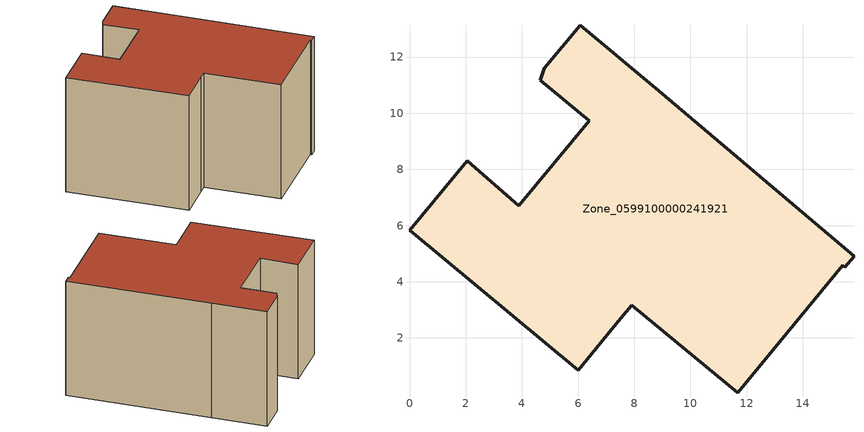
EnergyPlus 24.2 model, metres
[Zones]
Zone_0599100000241921
 floor ground (C_G): 7.52,2.71 6,0.86 0,5.83 2.06,8.31 3.89,6.71 6.39,9.73 4.65,11.17 4.79,11.6 6.07,13.13 8.77,10.88 15.82,4.91 15.5,4.52 15.42,4.59 11.68,0.05 7.91,3.16 z0
 wall outside (C_F): 6,0.86 7.52,2.71 7.91,3.16 11.68,0.05 15.42,4.59 15.5,4.52 15.82,4.91 8.77,10.88 6.07,13.13 4.79,11.6 4.65,11.17 6.39,9.73 3.89,6.71 2.06,8.31 0,5.83 6,0.86 z0:7.83
 roof outside (C_R): 11.68,0.05 15.42,4.59 15.5,4.52 15.82,4.91 8.77,10.88 6.07,13.13 4.79,11.6 4.65,11.17 6.39,9.73 3.89,6.71 2.06,8.31 0,5.83 6,0.86 7.52,2.71 7.91,3.16 z7.83
[BUILDING]
Pand.0599100000241921: North Axis=0; Terrain=City; Loads Convergence Tolerance Value=0.04; Temperature Convergence Tolerance Value=0.4; Solar Distribution=FullExterior; Maximum Number of Warmup Days=25; Minimum Number of Warmup Days=1
[Site:Location]
Rotterdam.The.Hague.AP_ZH_NLD Design_Conditions: Latitude=51.96; Longitude=4.45; Time Zone=1; Elevation=-4.5
[SITE:GROUNDTEMPERATURE:BUILDINGSURFACE]
18, 18, 18, 18, 18, 18, 18, 18, 18, 18, 18, 18
[MATERIAL] Thermal Absorptance=0.9; Solar Absorptance=0.7; Visible Absorptance=0.7
Name | Roughness | Thickness | Conductivity | Density | Specific Heat
G.TC.1946-1964 | MediumSmooth | 0.15 | 1 | 540 | 1210
F.TC.1946-1964 | Rough | 0.3 | 0.857143 | 1920 | 840
R.TC.1946-1964 | MediumRough | 0.2 | 0.235294 | 1500 | 1000
[CONSTRUCTION]
C_G: G.TC.1946-1964
C_F: F.TC.1946-1964
C_R: R.TC.1946-1964
[ZONE]
Zone_0599100000241921: Type=1; Multiplier=1; Ceiling Height=Autocalculate; Volume=Autocalculate; Floor Area=autocalculate; Part of Total Floor Area=Yes
[ZONEINFILTRATION:DESIGNFLOWRATE]
Infil_Zone_0599100000241921: Zone or ZoneList or Space or SpaceList=Zone_0599100000241921; Schedule=AlwaysOn; Design Flow Rate Calculation Method=Flow/Area; Flow Rate per Floor Area=0.003; Constant Term Coefficient=1; Temperature Term Coefficient=0; Velocity Term Coefficient=0; Velocity Squared Term Coefficient=0
[HVACTEMPLATE:ZONE:IDEALLOADSAIRSYSTEM]
Zone_0599100000241921: Maximum Heating Supply Air Temperature=50; Minimum Cooling Supply Air Temperature=13; Maximum Heating Supply Air Humidity Ratio=0.0156; Minimum Cooling Supply Air Humidity Ratio=0.0077; Heating Limit=NoLimit; Cooling Limit=NoLimit; Dehumidification Control Type=ConstantSensibleHeatRatio; Cooling Sensible Heat Ratio=0.7; Dehumidification Setpoint=60; Humidification Control Type=None; Humidification Setpoint=30; Outdoor Air Method=None; Outdoor Air Flow Rate per Person=0.00944; Outdoor Air Flow Rate per Zone Floor Area=0; Outdoor Air Flow Rate per Zone=0; Demand Controlled Ventilation Type=None; Outdoor Air Economizer Type=NoEconomizer; Heat Recovery Type=None; Sensible Heat Recovery Effectiveness=0.7; Latent Heat Recovery Effectiveness=0.65
[ZONECONTROL:THERMOSTAT]
ThermostatControl_Zone_0599100000241921: Zone or ZoneList=Zone_0599100000241921; Control Type Schedule=DualSetpointControlType; Control 1=Thermostat_Zone_0599100000241921; Temperature Difference Between Cutout And Setpoint=0
[THERMOSTATSETPOINT:DUALSETPOINT]
Thermostat_Zone_0599100000241921: Heating Setpoint Temperature Schedule=HeatingSetpoint_Zone_0599100000241921; Cooling Setpoint Temperature Schedule=CoolingSetpoint_Zone_0599100000241921
[SCHEDULE:COMPACT]
HeatingSetpoint_Zone_0599100000241921: Through: 12/31, For: AllDays, Until: 24:00, 21
CoolingSetpoint_Zone_0599100000241921: Through: 12/31, For: AllDays, Until: 24:00, 24
DualSetpointControlType: Through: 12/31, For: AllDays, Until: 24:00, 4
AlwaysOn: Through: 12/31, For: AllDays, Until: 24:00, 1
